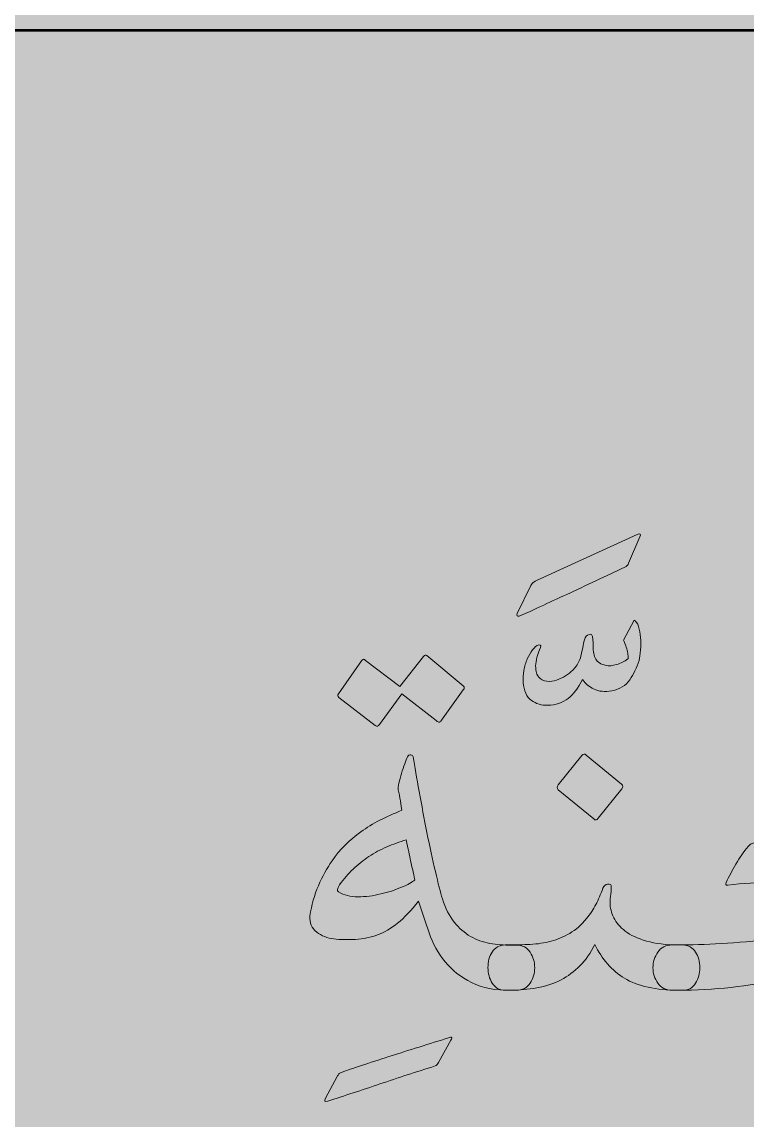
# Model space of a CAD drawing. Header units: inches. Extents: x -1481 to -429, y -1676 to -696.
# Drawn here: x -827.76 to -814.48, y -950.74 to -930.63 of the extents above; entities that cross this region are included whole.
import ezdxf

# ---------------------------------------------------------------- set-up
doc = ezdxf.new("R2010")
doc.units = ezdxf.units.IN
doc.header["$MEASUREMENT"] = 0
doc.layers.add('Layer 1', color=7, linetype='Continuous')

# ---------------------------------------------------------------- blocks, each defined once
blk = doc.blocks.new('block 233')
at = {"layer": 'Layer 1', "true_color": 0x009344}
h = blk.add_hatch(color=114, dxfattribs=at)
h.dxf.hatch_style = 2
h.paths.add_polyline_path([(-693.785, -985.727), (-933.785, -985.727), (-933.785, -695.727), (-693.785, -695.727)])
blk = doc.blocks.new('block 298')
at = {"layer": 'Layer 1', "true_color": 0x49c6ea}
h = blk.add_hatch(color=133, dxfattribs=at)
h.dxf.hatch_style = 2
h.paths.add_polyline_path([(-918.978, -972.482), (-748.663, -972.482), (-748.663, -755.291), (-918.978, -755.291)])
h = blk.add_hatch(color=133, dxfattribs=at)
h.dxf.hatch_style = 2
h.paths.add_polyline_path([(-907.24, -967.404), (-761.143, -967.404), (-761.143, -765.838), (-907.24, -765.838)])
at = {"layer": 'Layer 1', "true_color": 0xfff4c8}
h = blk.add_hatch(color=254, dxfattribs=at)
h.dxf.hatch_style = 2
h.paths.add_polyline_path([(-911.867, -963.309), (-756.165, -963.309), (-756.165, -930.784), (-911.867, -930.784)])
at = {"layer": 'Layer 1', "lineweight": 0}
blk.add_lwpolyline([(-911.867, -963.309), (-756.165, -963.309), (-756.165, -930.784), (-911.867, -930.784), (-911.867, -963.309)], dxfattribs=at)
at = {"layer": 'Layer 1', "color": 44, "lineweight": 53, "true_color": 0xaf7e09}
blk.add_lwpolyline([(-911.867, -963.309), (-756.165, -963.309), (-756.165, -930.784), (-911.867, -930.784), (-911.867, -963.309)], dxfattribs=at)
blk = doc.blocks.new('block 352')
at = {"layer": 'Layer 1', "true_color": 0x231f20}
h = blk.add_hatch(color=250, dxfattribs=at)
h.dxf.hatch_style = 2
edge = h.paths.add_edge_path()
edge.add_spline(control_points=[(-820.189, -949.751), (-820.532, -949.859), (-820.869, -949.97), (-821.201, -950.082), (-821.534, -950.194), (-821.852, -950.299), (-822.157, -950.397), (-822.213, -950.414), (-822.227, -950.397), (-822.199, -950.344), (-822.199, -950.344), (-821.984, -949.945), (-821.984, -949.945), (-821.973, -949.924), (-821.963, -949.909), (-821.955, -949.898), (-821.946, -949.888), (-821.931, -949.879), (-821.91, -949.872), (-821.816, -949.837), (-821.691, -949.794), (-821.537, -949.743), (-821.384, -949.692), (-821.216, -949.638), (-821.036, -949.58), (-820.856, -949.523), (-820.671, -949.464), (-820.482, -949.405), (-820.294, -949.345), (-820.113, -949.289), (-819.942, -949.237), (-819.914, -949.226), (-819.896, -949.224), (-819.889, -949.229), (-819.882, -949.234), (-819.886, -949.251), (-819.9, -949.279), (-819.9, -949.279), (-820.126, -949.688), (-820.126, -949.688), (-820.136, -949.702), (-820.146, -949.715), (-820.154, -949.727), (-820.163, -949.74), (-820.175, -949.747), (-820.189, -949.751)], knot_values=[0, 0, 0, 0, 1, 1, 1, 2, 2, 2, 3, 3, 3, 4, 4, 4, 5, 5, 5, 6, 6, 6, 7, 7, 7, 8, 8, 8, 9, 9, 9, 10, 10, 10, 11, 11, 11, 12, 12, 12, 13, 13, 13, 14, 14, 14, 15, 15, 15, 15], degree=3, periodic=1)
at = {"layer": 'Layer 1', "lineweight": 0}
blk.add_open_spline([(-820.189, -949.751), (-820.532, -949.859), (-820.869, -949.97), (-821.201, -950.082), (-821.534, -950.194), (-821.852, -950.299), (-822.157, -950.397), (-822.213, -950.414), (-822.227, -950.397), (-822.199, -950.344), (-822.199, -950.344), (-821.984, -949.945), (-821.984, -949.945), (-821.973, -949.924), (-821.963, -949.909), (-821.955, -949.898), (-821.946, -949.888), (-821.931, -949.879), (-821.91, -949.872), (-821.816, -949.837), (-821.691, -949.794), (-821.537, -949.743), (-821.384, -949.692), (-821.216, -949.638), (-821.036, -949.58), (-820.856, -949.523), (-820.671, -949.464), (-820.482, -949.405), (-820.294, -949.345), (-820.113, -949.289), (-819.942, -949.237), (-819.914, -949.226), (-819.896, -949.224), (-819.889, -949.229), (-819.882, -949.234), (-819.886, -949.251), (-819.9, -949.279), (-819.9, -949.279), (-820.126, -949.688), (-820.126, -949.688), (-820.136, -949.702), (-820.146, -949.715), (-820.154, -949.727), (-820.163, -949.74), (-820.175, -949.747), (-820.189, -949.751)], degree=3, knots=[0, 0, 0, 0, 1, 1, 1, 2, 2, 2, 3, 3, 3, 4, 4, 4, 5, 5, 5, 6, 6, 6, 7, 7, 7, 8, 8, 8, 9, 9, 9, 10, 10, 10, 11, 11, 11, 12, 12, 12, 13, 13, 13, 14, 14, 14, 15, 15, 15, 15], dxfattribs=at)
blk = doc.blocks.new('block 297')
at = {"layer": 'Layer 1', "true_color": 0x231f20}
h = blk.add_hatch(color=250, dxfattribs=at)
h.dxf.hatch_style = 2
edge = h.paths.add_edge_path()
edge.add_spline(control_points=[(-816.646, -940.541), (-816.656, -940.573), (-816.68, -940.597), (-816.717, -940.614), (-816.885, -940.694), (-817.061, -940.777), (-817.245, -940.864), (-817.429, -940.95), (-817.606, -941.033), (-817.778, -941.113), (-817.95, -941.193), (-818.11, -941.267), (-818.258, -941.336), (-818.406, -941.406), (-818.532, -941.463), (-818.637, -941.508), (-818.66, -941.518), (-818.677, -941.518), (-818.687, -941.508), (-818.697, -941.498), (-818.697, -941.482), (-818.687, -941.461), (-818.687, -941.461), (-818.44, -940.952), (-818.44, -940.952), (-818.423, -940.924), (-818.405, -940.904), (-818.387, -940.892), (-818.368, -940.88), (-818.351, -940.869), (-818.334, -940.858), (-818.334, -940.858), (-816.49, -940.017), (-816.49, -940.017), (-816.436, -939.993), (-816.419, -940.006), (-816.439, -940.058), (-816.439, -940.058), (-816.646, -940.541), (-816.646, -940.541), (-816.646, -940.541), (-816.646, -940.541), (-816.646, -940.541)], knot_values=[0, 0, 0, 0, 1, 1, 1, 2, 2, 2, 3, 3, 3, 4, 4, 4, 5, 5, 5, 6, 6, 6, 7, 7, 7, 8, 8, 8, 9, 9, 9, 10, 10, 10, 11, 11, 11, 12, 12, 12, 13, 13, 13, 14, 14, 14, 14], degree=3, periodic=1)
edge = h.paths.add_edge_path()
edge.add_spline(control_points=[(-817.49, -942.673), (-817.567, -942.827), (-817.655, -942.942), (-817.753, -943.019), (-817.858, -943.1), (-817.982, -943.142), (-818.126, -943.145), (-818.241, -943.149), (-818.342, -943.119), (-818.427, -943.056), (-818.513, -942.993), (-818.563, -942.883), (-818.577, -942.725), (-818.584, -942.655), (-818.58, -942.583), (-818.566, -942.508), (-818.552, -942.432), (-818.531, -942.362), (-818.503, -942.295), (-818.475, -942.232), (-818.443, -942.177), (-818.406, -942.13), (-818.37, -942.082), (-818.33, -942.052), (-818.288, -942.038), (-818.246, -942.034), (-818.243, -942.066), (-818.278, -942.132), (-818.299, -942.171), (-818.315, -942.216), (-818.328, -942.269), (-818.34, -942.321), (-818.347, -942.373), (-818.349, -942.424), (-818.35, -942.474), (-818.346, -942.517), (-818.335, -942.552), (-818.325, -942.587), (-818.302, -942.62), (-818.267, -942.652), (-818.215, -942.69), (-818.159, -942.709), (-818.099, -942.707), (-818.04, -942.705), (-817.982, -942.692), (-817.926, -942.668), (-817.867, -942.643), (-817.813, -942.614), (-817.766, -942.581), (-817.719, -942.548), (-817.671, -942.503), (-817.622, -942.447), (-817.576, -942.395), (-817.543, -942.328), (-817.522, -942.248), (-817.501, -942.167), (-817.487, -942.101), (-817.48, -942.048), (-817.476, -942.003), (-817.464, -941.957), (-817.443, -941.912), (-817.422, -941.866), (-817.387, -941.844), (-817.338, -941.844), (-817.328, -941.844), (-817.32, -941.853), (-817.315, -941.873), (-817.309, -941.892), (-817.305, -941.914), (-817.301, -941.938), (-817.298, -941.963), (-817.296, -941.986), (-817.296, -942.009), (-817.296, -942.032), (-817.296, -942.048), (-817.296, -942.059), (-817.296, -942.16), (-817.28, -942.24), (-817.249, -942.298), (-817.218, -942.355), (-817.155, -942.395), (-817.06, -942.416), (-817.011, -942.426), (-816.947, -942.421), (-816.868, -942.4), (-816.79, -942.379), (-816.721, -942.344), (-816.661, -942.295), (-816.654, -942.288), (-816.652, -942.269), (-816.656, -942.237), (-816.659, -942.206), (-816.666, -942.173), (-816.674, -942.138), (-816.683, -942.103), (-816.695, -942.065), (-816.711, -942.025), (-816.727, -941.985), (-816.736, -941.961), (-816.74, -941.954), (-816.74, -941.954), (-816.546, -941.586), (-816.546, -941.586), (-816.511, -941.604), (-816.484, -941.643), (-816.464, -941.702), (-816.445, -941.761), (-816.433, -941.829), (-816.428, -941.904), (-816.422, -941.979), (-816.423, -942.055), (-816.43, -942.132), (-816.437, -942.209), (-816.446, -942.274), (-816.456, -942.327), (-816.498, -942.456), (-816.555, -942.573), (-816.627, -942.678), (-816.699, -942.783), (-816.808, -942.85), (-816.955, -942.878), (-817.085, -942.902), (-817.193, -942.893), (-817.28, -942.851), (-817.368, -942.809), (-817.438, -942.75), (-817.49, -942.673)], knot_values=[0, 0, 0, 0, 1, 1, 1, 2, 2, 2, 3, 3, 3, 4, 4, 4, 5, 5, 5, 6, 6, 6, 7, 7, 7, 8, 8, 8, 9, 9, 9, 10, 10, 10, 11, 11, 11, 12, 12, 12, 13, 13, 13, 14, 14, 14, 15, 15, 15, 16, 16, 16, 17, 17, 17, 18, 18, 18, 19, 19, 19, 20, 20, 20, 21, 21, 21, 22, 22, 22, 23, 23, 23, 24, 24, 24, 25, 25, 25, 26, 26, 26, 27, 27, 27, 28, 28, 28, 29, 29, 29, 30, 30, 30, 31, 31, 31, 32, 32, 32, 33, 33, 33, 34, 34, 34, 35, 35, 35, 36, 36, 36, 37, 37, 37, 38, 38, 38, 39, 39, 39, 40, 40, 40, 41, 41, 41, 42, 42, 42, 42], degree=3, periodic=1)
h = blk.add_hatch(color=250, dxfattribs=at)
h.dxf.hatch_style = 2
edge = h.paths.add_edge_path()
edge.add_spline(control_points=[(-820.697, -944.092), (-820.683, -944.061), (-820.663, -944.048), (-820.637, -944.053), (-820.611, -944.058), (-820.596, -944.071), (-820.592, -944.092), (-820.564, -944.267), (-820.528, -944.479), (-820.482, -944.727), (-820.437, -944.976), (-820.389, -945.226), (-820.34, -945.478), (-820.288, -945.733), (-820.236, -945.97), (-820.186, -946.189), (-820.135, -946.408), (-820.092, -946.575), (-820.057, -946.69), (-820.001, -946.865), (-819.928, -947.008), (-819.839, -947.118), (-819.75, -947.228), (-819.651, -947.315), (-819.543, -947.378), (-819.434, -947.441), (-819.316, -947.484), (-819.188, -947.506), (-819.061, -947.529), (-818.93, -947.54), (-818.797, -947.54), (-818.797, -947.54), (-818.703, -947.54), (-818.703, -947.54), (-818.591, -947.54), (-818.507, -947.583), (-818.451, -947.669), (-818.395, -947.755), (-818.367, -947.85), (-818.367, -947.955), (-818.367, -948.057), (-818.395, -948.15), (-818.451, -948.236), (-818.507, -948.322), (-818.591, -948.365), (-818.703, -948.365), (-818.703, -948.365), (-818.797, -948.365), (-818.797, -948.365), (-819.084, -948.371), (-819.326, -948.325), (-819.522, -948.225), (-819.718, -948.126), (-819.879, -947.999), (-820.005, -947.845), (-820.138, -947.684), (-820.235, -947.507), (-820.298, -947.315), (-820.361, -947.122), (-820.426, -946.928), (-820.493, -946.732), (-820.626, -946.904), (-820.753, -947.038), (-820.876, -947.136), (-820.998, -947.234), (-821.121, -947.306), (-821.243, -947.352), (-821.369, -947.397), (-821.504, -947.424), (-821.647, -947.433), (-821.791, -947.442), (-821.924, -947.439), (-822.046, -947.425), (-822.162, -947.411), (-822.266, -947.369), (-822.358, -947.299), (-822.451, -947.229), (-822.492, -947.131), (-822.482, -947.005), (-822.454, -946.806), (-822.402, -946.621), (-822.327, -946.451), (-822.252, -946.282), (-822.169, -946.129), (-822.078, -945.992), (-821.934, -945.786), (-821.757, -945.609), (-821.548, -945.462), (-821.443, -945.385), (-821.328, -945.315), (-821.204, -945.252), (-821.08, -945.189), (-820.944, -945.128), (-820.797, -945.068), (-820.804, -945.026), (-820.814, -944.97), (-820.826, -944.898), (-820.838, -944.826), (-820.851, -944.759), (-820.865, -944.696), (-820.872, -944.668), (-820.869, -944.626), (-820.855, -944.57), (-820.841, -944.514), (-820.824, -944.455), (-820.805, -944.394), (-820.786, -944.333), (-820.766, -944.274), (-820.745, -944.218), (-820.724, -944.162), (-820.708, -944.12), (-820.697, -944.092)], knot_values=[0, 0, 0, 0, 1, 1, 1, 2, 2, 2, 3, 3, 3, 4, 4, 4, 5, 5, 5, 6, 6, 6, 7, 7, 7, 8, 8, 8, 9, 9, 9, 10, 10, 10, 11, 11, 11, 12, 12, 12, 13, 13, 13, 14, 14, 14, 15, 15, 15, 16, 16, 16, 17, 17, 17, 18, 18, 18, 19, 19, 19, 20, 20, 20, 21, 21, 21, 22, 22, 22, 23, 23, 23, 24, 24, 24, 25, 25, 25, 26, 26, 26, 27, 27, 27, 28, 28, 28, 29, 29, 29, 30, 30, 30, 31, 31, 31, 32, 32, 32, 33, 33, 33, 34, 34, 34, 35, 35, 35, 36, 36, 36, 37, 37, 37, 37], degree=3, periodic=1)
edge = h.paths.add_edge_path()
edge.add_spline(control_points=[(-821.941, -946.433), (-821.987, -946.503), (-821.992, -946.547), (-821.957, -946.564), (-821.859, -946.624), (-821.741, -946.654), (-821.603, -946.654), (-821.464, -946.654), (-821.325, -946.636), (-821.185, -946.601), (-821.049, -946.57), (-820.923, -946.529), (-820.808, -946.48), (-820.692, -946.431), (-820.61, -946.386), (-820.561, -946.344), (-820.575, -946.274), (-820.588, -946.213), (-820.6, -946.16), (-820.613, -946.108), (-820.626, -946.053), (-820.64, -945.997), (-820.65, -945.945), (-820.661, -945.888), (-820.674, -945.827), (-820.686, -945.766), (-820.701, -945.693), (-820.718, -945.609), (-820.841, -945.648), (-820.96, -945.691), (-821.075, -945.74), (-821.191, -945.789), (-821.299, -945.847), (-821.401, -945.913), (-821.506, -945.984), (-821.603, -946.061), (-821.692, -946.147), (-821.781, -946.233), (-821.864, -946.328), (-821.941, -946.433)], knot_values=[0, 0, 0, 0, 1, 1, 1, 2, 2, 2, 3, 3, 3, 4, 4, 4, 5, 5, 5, 6, 6, 6, 7, 7, 7, 8, 8, 8, 9, 9, 9, 10, 10, 10, 11, 11, 11, 12, 12, 12, 13, 13, 13, 13], degree=3, periodic=1)
edge = h.paths.add_edge_path()
edge.add_spline(control_points=[(-820.073, -943.42), (-820.09, -943.441), (-820.104, -943.453), (-820.115, -943.455), (-820.125, -943.456), (-820.144, -943.447), (-820.172, -943.426), (-820.172, -943.426), (-820.797, -942.938), (-820.797, -942.938), (-820.797, -942.938), (-821.206, -943.499), (-821.206, -943.499), (-821.231, -943.531), (-821.257, -943.536), (-821.285, -943.515), (-821.285, -943.515), (-821.952, -943.001), (-821.952, -943.001), (-821.976, -942.983), (-821.98, -942.962), (-821.962, -942.938), (-821.962, -942.938), (-821.537, -942.334), (-821.537, -942.334), (-821.523, -942.313), (-821.511, -942.303), (-821.5, -942.303), (-821.49, -942.303), (-821.478, -942.31), (-821.464, -942.324), (-821.464, -942.324), (-820.834, -942.801), (-820.834, -942.801), (-820.834, -942.801), (-820.403, -942.25), (-820.403, -942.25), (-820.382, -942.222), (-820.361, -942.217), (-820.34, -942.234), (-820.34, -942.234), (-819.674, -942.791), (-819.674, -942.791), (-819.649, -942.808), (-819.649, -942.833), (-819.674, -942.864), (-819.674, -942.864), (-820.073, -943.42), (-820.073, -943.42)], knot_values=[0, 0, 0, 0, 1, 1, 1, 2, 2, 2, 3, 3, 3, 4, 4, 4, 5, 5, 5, 6, 6, 6, 7, 7, 7, 8, 8, 8, 9, 9, 9, 10, 10, 10, 11, 11, 11, 12, 12, 12, 13, 13, 13, 14, 14, 14, 15, 15, 15, 16, 16, 16, 16], degree=3, periodic=1)
h = blk.add_hatch(color=250, dxfattribs=at)
h.dxf.hatch_style = 2
edge = h.paths.add_edge_path()
edge.add_spline(control_points=[(-818.813, -948.365), (-818.813, -948.365), (-818.907, -948.365), (-818.907, -948.365), (-819.012, -948.365), (-819.091, -948.322), (-819.144, -948.236), (-819.196, -948.15), (-819.222, -948.055), (-819.222, -947.95), (-819.222, -947.897), (-819.216, -947.847), (-819.204, -947.798), (-819.192, -947.749), (-819.172, -947.705), (-819.146, -947.666), (-819.12, -947.628), (-819.087, -947.597), (-819.046, -947.572), (-819.006, -947.548), (-818.96, -947.535), (-818.907, -947.535), (-818.907, -947.535), (-818.813, -947.535), (-818.813, -947.535), (-818.704, -947.535), (-818.583, -947.532), (-818.448, -947.525), (-818.313, -947.518), (-818.187, -947.499), (-818.068, -947.467), (-817.952, -947.436), (-817.838, -947.387), (-817.726, -947.323), (-817.614, -947.258), (-817.511, -947.168), (-817.417, -947.052), (-817.347, -946.968), (-817.29, -946.883), (-817.246, -946.795), (-817.202, -946.708), (-817.16, -946.608), (-817.118, -946.496), (-817.1, -946.451), (-817.071, -946.426), (-817.031, -946.423), (-816.991, -946.419), (-816.969, -946.428), (-816.965, -946.449), (-816.962, -946.491), (-816.965, -946.542), (-816.973, -946.601), (-816.982, -946.661), (-816.986, -946.715), (-816.986, -946.764), (-816.986, -946.855), (-816.964, -946.946), (-816.918, -947.037), (-816.873, -947.128), (-816.803, -947.21), (-816.708, -947.283), (-816.614, -947.357), (-816.483, -947.417), (-816.317, -947.464), (-816.151, -947.512), (-815.963, -947.535), (-815.753, -947.535), (-815.753, -947.535), (-815.653, -947.535), (-815.653, -947.535), (-815.601, -947.535), (-815.555, -947.548), (-815.517, -947.572), (-815.478, -947.597), (-815.446, -947.628), (-815.42, -947.666), (-815.393, -947.705), (-815.374, -947.749), (-815.362, -947.798), (-815.35, -947.847), (-815.344, -947.897), (-815.344, -947.95), (-815.344, -948.055), (-815.369, -948.15), (-815.42, -948.236), (-815.47, -948.322), (-815.548, -948.365), (-815.653, -948.365), (-815.653, -948.365), (-815.753, -948.365), (-815.753, -948.365), (-815.942, -948.365), (-816.121, -948.346), (-816.291, -948.309), (-816.461, -948.273), (-816.605, -948.218), (-816.724, -948.144), (-816.955, -948.004), (-817.135, -947.798), (-817.265, -947.525), (-817.342, -947.682), (-817.432, -947.813), (-817.537, -947.918), (-817.642, -948.023), (-817.758, -948.109), (-817.884, -948.176), (-818.013, -948.242), (-818.16, -948.29), (-818.325, -948.32), (-818.489, -948.35), (-818.652, -948.365), (-818.813, -948.365)], knot_values=[0, 0, 0, 0, 1, 1, 1, 2, 2, 2, 3, 3, 3, 4, 4, 4, 5, 5, 5, 6, 6, 6, 7, 7, 7, 8, 8, 8, 9, 9, 9, 10, 10, 10, 11, 11, 11, 12, 12, 12, 13, 13, 13, 14, 14, 14, 15, 15, 15, 16, 16, 16, 17, 17, 17, 18, 18, 18, 19, 19, 19, 20, 20, 20, 21, 21, 21, 22, 22, 22, 23, 23, 23, 24, 24, 24, 25, 25, 25, 26, 26, 26, 27, 27, 27, 28, 28, 28, 29, 29, 29, 30, 30, 30, 31, 31, 31, 32, 32, 32, 33, 33, 33, 34, 34, 34, 35, 35, 35, 36, 36, 36, 37, 37, 37, 37], degree=3, periodic=1)
edge = h.paths.add_edge_path()
edge.add_spline(control_points=[(-817.501, -944.066), (-817.476, -944.035), (-817.45, -944.031), (-817.422, -944.056), (-817.422, -944.056), (-816.776, -944.591), (-816.776, -944.591), (-816.748, -944.615), (-816.747, -944.643), (-816.771, -944.675), (-816.771, -944.675), (-817.202, -945.215), (-817.202, -945.215), (-817.226, -945.25), (-817.254, -945.254), (-817.286, -945.226), (-817.286, -945.226), (-817.936, -944.691), (-817.936, -944.691), (-817.964, -944.666), (-817.964, -944.636), (-817.936, -944.601), (-817.936, -944.601), (-817.501, -944.066), (-817.501, -944.066), (-817.501, -944.066), (-817.501, -944.066), (-817.501, -944.066)], knot_values=[0, 0, 0, 0, 1, 1, 1, 2, 2, 2, 3, 3, 3, 4, 4, 4, 5, 5, 5, 6, 6, 6, 7, 7, 7, 8, 8, 8, 9, 9, 9, 9], degree=3, periodic=1)
h = blk.add_hatch(color=250, dxfattribs=at)
h.dxf.hatch_style = 2
edge = h.paths.add_edge_path()
edge.add_spline(control_points=[(-810.218, -946.281), (-809.913, -946.323), (-809.63, -946.348), (-809.367, -946.357), (-809.105, -946.366), (-808.867, -946.375), (-808.653, -946.386), (-808.611, -946.386), (-808.603, -946.416), (-808.627, -946.475), (-808.627, -946.475), (-809, -947.105), (-809, -947.105), (-809.031, -947.154), (-809.089, -947.17), (-809.173, -947.152), (-809.754, -947.058), (-810.272, -947.069), (-810.727, -947.186), (-811.181, -947.303), (-811.652, -947.453), (-812.138, -947.635), (-812.705, -947.845), (-813.28, -948.019), (-813.863, -948.157), (-814.445, -948.295), (-815.074, -948.365), (-815.749, -948.365), (-815.749, -948.365), (-815.849, -948.365), (-815.849, -948.365), (-815.965, -948.365), (-816.052, -948.322), (-816.112, -948.236), (-816.171, -948.15), (-816.201, -948.056), (-816.201, -947.953), (-816.201, -947.849), (-816.171, -947.754), (-816.112, -947.666), (-816.052, -947.579), (-815.965, -947.535), (-815.849, -947.535), (-815.849, -947.535), (-815.749, -947.535), (-815.749, -947.535), (-815.26, -947.535), (-814.678, -947.501), (-814.004, -947.433), (-813.331, -947.365), (-812.555, -947.152), (-811.677, -946.795), (-812.233, -946.62), (-812.756, -946.5), (-813.246, -946.436), (-813.736, -946.371), (-814.264, -946.372), (-814.831, -946.438), (-814.866, -946.442), (-814.876, -946.426), (-814.862, -946.391), (-814.81, -946.283), (-814.75, -946.17), (-814.681, -946.053), (-814.613, -945.935), (-814.539, -945.829), (-814.458, -945.735), (-814.43, -945.7), (-814.406, -945.681), (-814.385, -945.677), (-814.297, -945.649), (-814.149, -945.624), (-813.939, -945.601), (-813.729, -945.578), (-813.615, -945.567), (-813.598, -945.567), (-812.971, -945.567), (-812.392, -945.668), (-811.86, -945.869), (-811.328, -946.07), (-810.781, -946.207), (-810.218, -946.281)], knot_values=[0, 0, 0, 0, 1, 1, 1, 2, 2, 2, 3, 3, 3, 4, 4, 4, 5, 5, 5, 6, 6, 6, 7, 7, 7, 8, 8, 8, 9, 9, 9, 10, 10, 10, 11, 11, 11, 12, 12, 12, 13, 13, 13, 14, 14, 14, 15, 15, 15, 16, 16, 16, 17, 17, 17, 18, 18, 18, 19, 19, 19, 20, 20, 20, 21, 21, 21, 22, 22, 22, 23, 23, 23, 24, 24, 24, 25, 25, 25, 26, 26, 26, 27, 27, 27, 27], degree=3, periodic=1)
edge = h.paths.add_edge_path()
edge.add_spline(control_points=[(-813.744, -949.236), (-813.717, -949.204), (-813.69, -949.201), (-813.666, -949.225), (-813.666, -949.225), (-813.02, -949.761), (-813.02, -949.761), (-812.992, -949.792), (-812.991, -949.82), (-813.015, -949.845), (-813.015, -949.845), (-813.445, -950.385), (-813.445, -950.385), (-813.47, -950.42), (-813.498, -950.424), (-813.529, -950.396), (-813.529, -950.396), (-814.18, -949.86), (-814.18, -949.86), (-814.205, -949.836), (-814.205, -949.806), (-814.18, -949.771), (-814.18, -949.771), (-813.744, -949.236), (-813.744, -949.236), (-813.744, -949.236), (-813.744, -949.236), (-813.744, -949.236)], knot_values=[0, 0, 0, 0, 1, 1, 1, 2, 2, 2, 3, 3, 3, 4, 4, 4, 5, 5, 5, 6, 6, 6, 7, 7, 7, 8, 8, 8, 9, 9, 9, 9], degree=3, periodic=1)
at = {"layer": 'Layer 1', "lineweight": 0}
for points, knots in [([(-816.646, -940.541), (-816.656, -940.573), (-816.68, -940.597), (-816.717, -940.614), (-816.885, -940.694), (-817.061, -940.777), (-817.245, -940.864), (-817.429, -940.95), (-817.606, -941.033), (-817.778, -941.113), (-817.95, -941.193), (-818.11, -941.267), (-818.258, -941.336), (-818.406, -941.406), (-818.532, -941.463), (-818.637, -941.508), (-818.66, -941.518), (-818.677, -941.518), (-818.687, -941.508), (-818.697, -941.498), (-818.697, -941.482), (-818.687, -941.461), (-818.687, -941.461), (-818.44, -940.952), (-818.44, -940.952), (-818.423, -940.924), (-818.405, -940.904), (-818.387, -940.892), (-818.368, -940.88), (-818.351, -940.869), (-818.334, -940.858), (-818.334, -940.858), (-816.49, -940.017), (-816.49, -940.017), (-816.436, -939.993), (-816.419, -940.006), (-816.439, -940.058), (-816.439, -940.058), (-816.646, -940.541), (-816.646, -940.541), (-816.646, -940.541), (-816.646, -940.541), (-816.646, -940.541)], [0, 0, 0, 0, 1, 1, 1, 2, 2, 2, 3, 3, 3, 4, 4, 4, 5, 5, 5, 6, 6, 6, 7, 7, 7, 8, 8, 8, 9, 9, 9, 10, 10, 10, 11, 11, 11, 12, 12, 12, 13, 13, 13, 14, 14, 14, 14]), ([(-817.49, -942.673), (-817.567, -942.827), (-817.655, -942.942), (-817.753, -943.019), (-817.858, -943.1), (-817.982, -943.142), (-818.126, -943.145), (-818.241, -943.149), (-818.342, -943.119), (-818.427, -943.056), (-818.513, -942.993), (-818.563, -942.883), (-818.577, -942.725), (-818.584, -942.655), (-818.58, -942.583), (-818.566, -942.508), (-818.552, -942.432), (-818.531, -942.362), (-818.503, -942.295), (-818.475, -942.232), (-818.443, -942.177), (-818.406, -942.13), (-818.37, -942.082), (-818.33, -942.052), (-818.288, -942.038), (-818.246, -942.034), (-818.243, -942.066), (-818.278, -942.132), (-818.299, -942.171), (-818.315, -942.216), (-818.328, -942.269), (-818.34, -942.321), (-818.347, -942.373), (-818.349, -942.424), (-818.35, -942.474), (-818.346, -942.517), (-818.335, -942.552), (-818.325, -942.587), (-818.302, -942.62), (-818.267, -942.652), (-818.215, -942.69), (-818.159, -942.709), (-818.099, -942.707), (-818.04, -942.705), (-817.982, -942.692), (-817.926, -942.668), (-817.867, -942.643), (-817.813, -942.614), (-817.766, -942.581), (-817.719, -942.548), (-817.671, -942.503), (-817.622, -942.447), (-817.576, -942.395), (-817.543, -942.328), (-817.522, -942.248), (-817.501, -942.167), (-817.487, -942.101), (-817.48, -942.048), (-817.476, -942.003), (-817.464, -941.957), (-817.443, -941.912), (-817.422, -941.866), (-817.387, -941.844), (-817.338, -941.844), (-817.328, -941.844), (-817.32, -941.853), (-817.315, -941.873), (-817.309, -941.892), (-817.305, -941.914), (-817.301, -941.938), (-817.298, -941.963), (-817.296, -941.986), (-817.296, -942.009), (-817.296, -942.032), (-817.296, -942.048), (-817.296, -942.059), (-817.296, -942.16), (-817.28, -942.24), (-817.249, -942.298), (-817.218, -942.355), (-817.155, -942.395), (-817.06, -942.416), (-817.011, -942.426), (-816.947, -942.421), (-816.868, -942.4), (-816.79, -942.379), (-816.721, -942.344), (-816.661, -942.295), (-816.654, -942.288), (-816.652, -942.269), (-816.656, -942.237), (-816.659, -942.206), (-816.666, -942.173), (-816.674, -942.138), (-816.683, -942.103), (-816.695, -942.065), (-816.711, -942.025), (-816.727, -941.985), (-816.736, -941.961), (-816.74, -941.954), (-816.74, -941.954), (-816.546, -941.586), (-816.546, -941.586), (-816.511, -941.604), (-816.484, -941.643), (-816.464, -941.702), (-816.445, -941.761), (-816.433, -941.829), (-816.428, -941.904), (-816.422, -941.979), (-816.423, -942.055), (-816.43, -942.132), (-816.437, -942.209), (-816.446, -942.274), (-816.456, -942.327), (-816.498, -942.456), (-816.555, -942.573), (-816.627, -942.678), (-816.699, -942.783), (-816.808, -942.85), (-816.955, -942.878), (-817.085, -942.902), (-817.193, -942.893), (-817.28, -942.851), (-817.368, -942.809), (-817.438, -942.75), (-817.49, -942.673)], [0, 0, 0, 0, 1, 1, 1, 2, 2, 2, 3, 3, 3, 4, 4, 4, 5, 5, 5, 6, 6, 6, 7, 7, 7, 8, 8, 8, 9, 9, 9, 10, 10, 10, 11, 11, 11, 12, 12, 12, 13, 13, 13, 14, 14, 14, 15, 15, 15, 16, 16, 16, 17, 17, 17, 18, 18, 18, 19, 19, 19, 20, 20, 20, 21, 21, 21, 22, 22, 22, 23, 23, 23, 24, 24, 24, 25, 25, 25, 26, 26, 26, 27, 27, 27, 28, 28, 28, 29, 29, 29, 30, 30, 30, 31, 31, 31, 32, 32, 32, 33, 33, 33, 34, 34, 34, 35, 35, 35, 36, 36, 36, 37, 37, 37, 38, 38, 38, 39, 39, 39, 40, 40, 40, 41, 41, 41, 42, 42, 42, 42]), ([(-820.073, -943.42), (-820.09, -943.441), (-820.104, -943.453), (-820.115, -943.455), (-820.125, -943.456), (-820.144, -943.447), (-820.172, -943.426), (-820.172, -943.426), (-820.797, -942.938), (-820.797, -942.938), (-820.797, -942.938), (-821.206, -943.499), (-821.206, -943.499), (-821.231, -943.531), (-821.257, -943.536), (-821.285, -943.515), (-821.285, -943.515), (-821.952, -943.001), (-821.952, -943.001), (-821.976, -942.983), (-821.98, -942.962), (-821.962, -942.938), (-821.962, -942.938), (-821.537, -942.334), (-821.537, -942.334), (-821.523, -942.313), (-821.511, -942.303), (-821.5, -942.303), (-821.49, -942.303), (-821.478, -942.31), (-821.464, -942.324), (-821.464, -942.324), (-820.834, -942.801), (-820.834, -942.801), (-820.834, -942.801), (-820.403, -942.25), (-820.403, -942.25), (-820.382, -942.222), (-820.361, -942.217), (-820.34, -942.234), (-820.34, -942.234), (-819.674, -942.791), (-819.674, -942.791), (-819.649, -942.808), (-819.649, -942.833), (-819.674, -942.864), (-819.674, -942.864), (-820.073, -943.42), (-820.073, -943.42)], [0, 0, 0, 0, 1, 1, 1, 2, 2, 2, 3, 3, 3, 4, 4, 4, 5, 5, 5, 6, 6, 6, 7, 7, 7, 8, 8, 8, 9, 9, 9, 10, 10, 10, 11, 11, 11, 12, 12, 12, 13, 13, 13, 14, 14, 14, 15, 15, 15, 16, 16, 16, 16]), ([(-820.697, -944.092), (-820.683, -944.061), (-820.663, -944.048), (-820.637, -944.053), (-820.611, -944.058), (-820.596, -944.071), (-820.592, -944.092), (-820.564, -944.267), (-820.528, -944.479), (-820.482, -944.727), (-820.437, -944.976), (-820.389, -945.226), (-820.34, -945.478), (-820.288, -945.733), (-820.236, -945.97), (-820.186, -946.189), (-820.135, -946.408), (-820.092, -946.575), (-820.057, -946.69), (-820.001, -946.865), (-819.928, -947.008), (-819.839, -947.118), (-819.75, -947.228), (-819.651, -947.315), (-819.543, -947.378), (-819.434, -947.441), (-819.316, -947.484), (-819.188, -947.506), (-819.061, -947.529), (-818.93, -947.54), (-818.797, -947.54), (-818.797, -947.54), (-818.703, -947.54), (-818.703, -947.54), (-818.591, -947.54), (-818.507, -947.583), (-818.451, -947.669), (-818.395, -947.755), (-818.367, -947.85), (-818.367, -947.955), (-818.367, -948.057), (-818.395, -948.15), (-818.451, -948.236), (-818.507, -948.322), (-818.591, -948.365), (-818.703, -948.365), (-818.703, -948.365), (-818.797, -948.365), (-818.797, -948.365), (-819.084, -948.371), (-819.326, -948.325), (-819.522, -948.225), (-819.718, -948.126), (-819.879, -947.999), (-820.005, -947.845), (-820.138, -947.684), (-820.235, -947.507), (-820.298, -947.315), (-820.361, -947.122), (-820.426, -946.928), (-820.493, -946.732), (-820.626, -946.904), (-820.753, -947.038), (-820.876, -947.136), (-820.998, -947.234), (-821.121, -947.306), (-821.243, -947.352), (-821.369, -947.397), (-821.504, -947.424), (-821.647, -947.433), (-821.791, -947.442), (-821.924, -947.439), (-822.046, -947.425), (-822.162, -947.411), (-822.266, -947.369), (-822.358, -947.299), (-822.451, -947.229), (-822.492, -947.131), (-822.482, -947.005), (-822.454, -946.806), (-822.402, -946.621), (-822.327, -946.451), (-822.252, -946.282), (-822.169, -946.129), (-822.078, -945.992), (-821.934, -945.786), (-821.757, -945.609), (-821.548, -945.462), (-821.443, -945.385), (-821.328, -945.315), (-821.204, -945.252), (-821.08, -945.189), (-820.944, -945.128), (-820.797, -945.068), (-820.804, -945.026), (-820.814, -944.97), (-820.826, -944.898), (-820.838, -944.826), (-820.851, -944.759), (-820.865, -944.696), (-820.872, -944.668), (-820.869, -944.626), (-820.855, -944.57), (-820.841, -944.514), (-820.824, -944.455), (-820.805, -944.394), (-820.786, -944.333), (-820.766, -944.274), (-820.745, -944.218), (-820.724, -944.162), (-820.708, -944.12), (-820.697, -944.092)], [0, 0, 0, 0, 1, 1, 1, 2, 2, 2, 3, 3, 3, 4, 4, 4, 5, 5, 5, 6, 6, 6, 7, 7, 7, 8, 8, 8, 9, 9, 9, 10, 10, 10, 11, 11, 11, 12, 12, 12, 13, 13, 13, 14, 14, 14, 15, 15, 15, 16, 16, 16, 17, 17, 17, 18, 18, 18, 19, 19, 19, 20, 20, 20, 21, 21, 21, 22, 22, 22, 23, 23, 23, 24, 24, 24, 25, 25, 25, 26, 26, 26, 27, 27, 27, 28, 28, 28, 29, 29, 29, 30, 30, 30, 31, 31, 31, 32, 32, 32, 33, 33, 33, 34, 34, 34, 35, 35, 35, 36, 36, 36, 37, 37, 37, 37]), ([(-817.501, -944.066), (-817.476, -944.035), (-817.45, -944.031), (-817.422, -944.056), (-817.422, -944.056), (-816.776, -944.591), (-816.776, -944.591), (-816.748, -944.615), (-816.747, -944.643), (-816.771, -944.675), (-816.771, -944.675), (-817.202, -945.215), (-817.202, -945.215), (-817.226, -945.25), (-817.254, -945.254), (-817.286, -945.226), (-817.286, -945.226), (-817.936, -944.691), (-817.936, -944.691), (-817.964, -944.666), (-817.964, -944.636), (-817.936, -944.601), (-817.936, -944.601), (-817.501, -944.066), (-817.501, -944.066), (-817.501, -944.066), (-817.501, -944.066), (-817.501, -944.066)], [0, 0, 0, 0, 1, 1, 1, 2, 2, 2, 3, 3, 3, 4, 4, 4, 5, 5, 5, 6, 6, 6, 7, 7, 7, 8, 8, 8, 9, 9, 9, 9]), ([(-810.218, -946.281), (-809.913, -946.323), (-809.63, -946.348), (-809.367, -946.357), (-809.105, -946.366), (-808.867, -946.375), (-808.653, -946.386), (-808.611, -946.386), (-808.603, -946.416), (-808.627, -946.475), (-808.627, -946.475), (-809, -947.105), (-809, -947.105), (-809.031, -947.154), (-809.089, -947.17), (-809.173, -947.152), (-809.754, -947.058), (-810.272, -947.069), (-810.727, -947.186), (-811.181, -947.303), (-811.652, -947.453), (-812.138, -947.635), (-812.705, -947.845), (-813.28, -948.019), (-813.863, -948.157), (-814.445, -948.295), (-815.074, -948.365), (-815.749, -948.365), (-815.749, -948.365), (-815.849, -948.365), (-815.849, -948.365), (-815.965, -948.365), (-816.052, -948.322), (-816.112, -948.236), (-816.171, -948.15), (-816.201, -948.056), (-816.201, -947.953), (-816.201, -947.849), (-816.171, -947.754), (-816.112, -947.666), (-816.052, -947.579), (-815.965, -947.535), (-815.849, -947.535), (-815.849, -947.535), (-815.749, -947.535), (-815.749, -947.535), (-815.26, -947.535), (-814.678, -947.501), (-814.004, -947.433), (-813.331, -947.365), (-812.555, -947.152), (-811.677, -946.795), (-812.233, -946.62), (-812.756, -946.5), (-813.246, -946.436), (-813.736, -946.371), (-814.264, -946.372), (-814.831, -946.438), (-814.866, -946.442), (-814.876, -946.426), (-814.862, -946.391), (-814.81, -946.283), (-814.75, -946.17), (-814.681, -946.053), (-814.613, -945.935), (-814.539, -945.829), (-814.458, -945.735), (-814.43, -945.7), (-814.406, -945.681), (-814.385, -945.677), (-814.297, -945.649), (-814.149, -945.624), (-813.939, -945.601), (-813.729, -945.578), (-813.615, -945.567), (-813.598, -945.567), (-812.971, -945.567), (-812.392, -945.668), (-811.86, -945.869), (-811.328, -946.07), (-810.781, -946.207), (-810.218, -946.281)], [0, 0, 0, 0, 1, 1, 1, 2, 2, 2, 3, 3, 3, 4, 4, 4, 5, 5, 5, 6, 6, 6, 7, 7, 7, 8, 8, 8, 9, 9, 9, 10, 10, 10, 11, 11, 11, 12, 12, 12, 13, 13, 13, 14, 14, 14, 15, 15, 15, 16, 16, 16, 17, 17, 17, 18, 18, 18, 19, 19, 19, 20, 20, 20, 21, 21, 21, 22, 22, 22, 23, 23, 23, 24, 24, 24, 25, 25, 25, 26, 26, 26, 27, 27, 27, 27]), ([(-821.941, -946.433), (-821.987, -946.503), (-821.992, -946.547), (-821.957, -946.564), (-821.859, -946.624), (-821.741, -946.654), (-821.603, -946.654), (-821.464, -946.654), (-821.325, -946.636), (-821.185, -946.601), (-821.049, -946.57), (-820.923, -946.529), (-820.808, -946.48), (-820.692, -946.431), (-820.61, -946.386), (-820.561, -946.344), (-820.575, -946.274), (-820.588, -946.213), (-820.6, -946.16), (-820.613, -946.108), (-820.626, -946.053), (-820.64, -945.997), (-820.65, -945.945), (-820.661, -945.888), (-820.674, -945.827), (-820.686, -945.766), (-820.701, -945.693), (-820.718, -945.609), (-820.841, -945.648), (-820.96, -945.691), (-821.075, -945.74), (-821.191, -945.789), (-821.299, -945.847), (-821.401, -945.913), (-821.506, -945.984), (-821.603, -946.061), (-821.692, -946.147), (-821.781, -946.233), (-821.864, -946.328), (-821.941, -946.433)], [0, 0, 0, 0, 1, 1, 1, 2, 2, 2, 3, 3, 3, 4, 4, 4, 5, 5, 5, 6, 6, 6, 7, 7, 7, 8, 8, 8, 9, 9, 9, 10, 10, 10, 11, 11, 11, 12, 12, 12, 13, 13, 13, 13]), ([(-818.813, -948.365), (-818.813, -948.365), (-818.907, -948.365), (-818.907, -948.365), (-819.012, -948.365), (-819.091, -948.322), (-819.144, -948.236), (-819.196, -948.15), (-819.222, -948.055), (-819.222, -947.95), (-819.222, -947.897), (-819.216, -947.847), (-819.204, -947.798), (-819.192, -947.749), (-819.172, -947.705), (-819.146, -947.666), (-819.12, -947.628), (-819.087, -947.597), (-819.046, -947.572), (-819.006, -947.548), (-818.96, -947.535), (-818.907, -947.535), (-818.907, -947.535), (-818.813, -947.535), (-818.813, -947.535), (-818.704, -947.535), (-818.583, -947.532), (-818.448, -947.525), (-818.313, -947.518), (-818.187, -947.499), (-818.068, -947.467), (-817.952, -947.436), (-817.838, -947.387), (-817.726, -947.323), (-817.614, -947.258), (-817.511, -947.168), (-817.417, -947.052), (-817.347, -946.968), (-817.29, -946.883), (-817.246, -946.795), (-817.202, -946.708), (-817.16, -946.608), (-817.118, -946.496), (-817.1, -946.451), (-817.071, -946.426), (-817.031, -946.423), (-816.991, -946.419), (-816.969, -946.428), (-816.965, -946.449), (-816.962, -946.491), (-816.965, -946.542), (-816.973, -946.601), (-816.982, -946.661), (-816.986, -946.715), (-816.986, -946.764), (-816.986, -946.855), (-816.964, -946.946), (-816.918, -947.037), (-816.873, -947.128), (-816.803, -947.21), (-816.708, -947.283), (-816.614, -947.357), (-816.483, -947.417), (-816.317, -947.464), (-816.151, -947.512), (-815.963, -947.535), (-815.753, -947.535), (-815.753, -947.535), (-815.653, -947.535), (-815.653, -947.535), (-815.601, -947.535), (-815.555, -947.548), (-815.517, -947.572), (-815.478, -947.597), (-815.446, -947.628), (-815.42, -947.666), (-815.393, -947.705), (-815.374, -947.749), (-815.362, -947.798), (-815.35, -947.847), (-815.344, -947.897), (-815.344, -947.95), (-815.344, -948.055), (-815.369, -948.15), (-815.42, -948.236), (-815.47, -948.322), (-815.548, -948.365), (-815.653, -948.365), (-815.653, -948.365), (-815.753, -948.365), (-815.753, -948.365), (-815.942, -948.365), (-816.121, -948.346), (-816.291, -948.309), (-816.461, -948.273), (-816.605, -948.218), (-816.724, -948.144), (-816.955, -948.004), (-817.135, -947.798), (-817.265, -947.525), (-817.342, -947.682), (-817.432, -947.813), (-817.537, -947.918), (-817.642, -948.023), (-817.758, -948.109), (-817.884, -948.176), (-818.013, -948.242), (-818.16, -948.29), (-818.325, -948.32), (-818.489, -948.35), (-818.652, -948.365), (-818.813, -948.365)], [0, 0, 0, 0, 1, 1, 1, 2, 2, 2, 3, 3, 3, 4, 4, 4, 5, 5, 5, 6, 6, 6, 7, 7, 7, 8, 8, 8, 9, 9, 9, 10, 10, 10, 11, 11, 11, 12, 12, 12, 13, 13, 13, 14, 14, 14, 15, 15, 15, 16, 16, 16, 17, 17, 17, 18, 18, 18, 19, 19, 19, 20, 20, 20, 21, 21, 21, 22, 22, 22, 23, 23, 23, 24, 24, 24, 25, 25, 25, 26, 26, 26, 27, 27, 27, 28, 28, 28, 29, 29, 29, 30, 30, 30, 31, 31, 31, 32, 32, 32, 33, 33, 33, 34, 34, 34, 35, 35, 35, 36, 36, 36, 37, 37, 37, 37])]:
    blk.add_open_spline(points, degree=3, knots=knots, dxfattribs=at)
at = {"layer": 'Layer 1'}
for name in ['block 298', 'block 352']:
    blk.add_blockref(name, (0, 0), dxfattribs=at)

msp = doc.modelspace()

# ---------------------------------------------------------------- hatches: boundary and pattern name
at = {"layer": 'Layer 1', "true_color": 0x006738}
h = msp.add_hatch(color=116, dxfattribs=at)
h.dxf.hatch_style = 2
h.paths.add_polyline_path([(-749.015, -970.727), (-919.015, -970.727), (-919.015, -752.351), (-749.015, -752.351)])

# ---------------------------------------------------------------- block references
at = {"layer": 'Layer 1'}
for name in ['block 233', 'block 297']:
    msp.add_blockref(name, (0, 0), dxfattribs=at)

doc.saveas('drawing.dxf')
